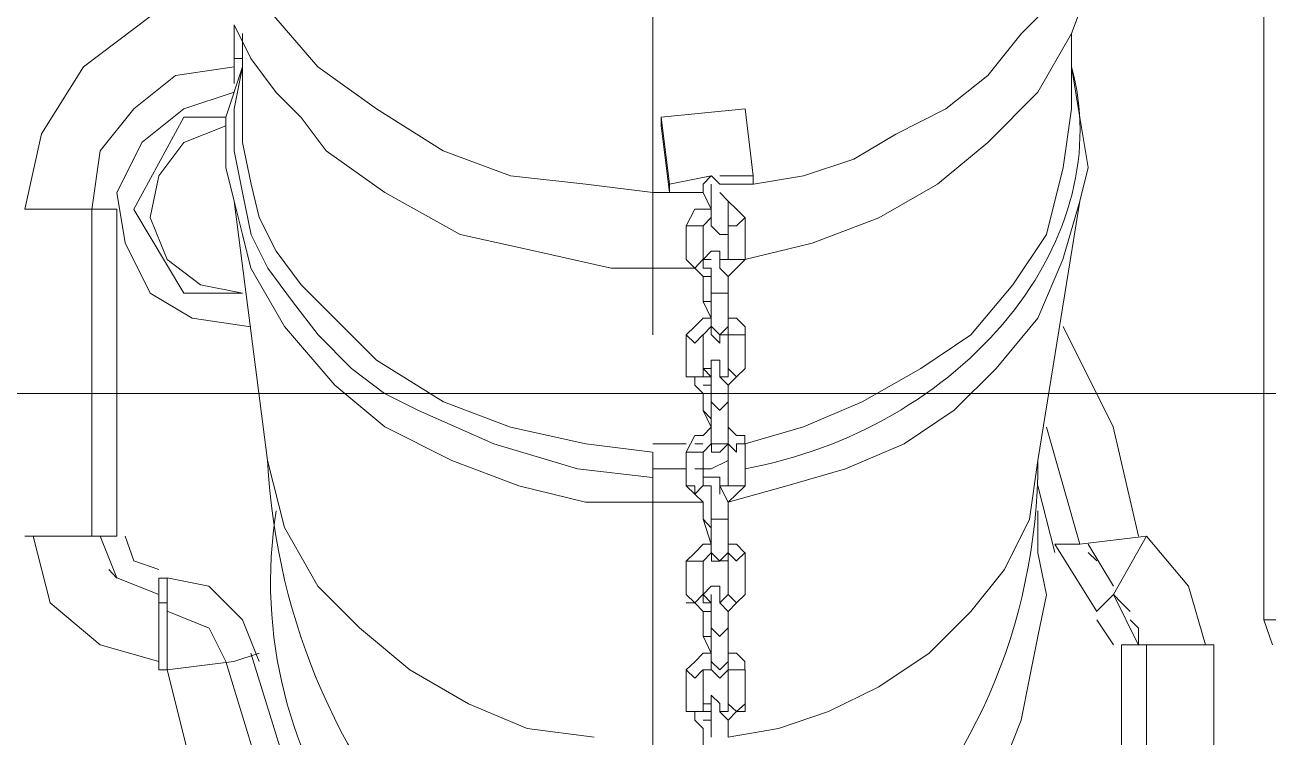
# Model space of a CAD drawing. Header units: inches. Extents: x 16065 to 240872, y 14603 to 37076.
# Drawn here: x 31502.4 to 31606.1, y 19115.4 to 19174.8 of the extents above; entities that cross this region are included whole.
import ezdxf

# ---------------------------------------------------------------- set-up
doc = ezdxf.new("R2010")
doc.units = ezdxf.units.IN
doc.header["$MEASUREMENT"] = 0
doc.layers.add('1', color=3, linetype='Continuous')
doc.layers.add('Dim', color=6, linetype='Continuous', lineweight=13)

# ---------------------------------------------------------------- blocks, each defined once
blk = doc.blocks.new('5')
at = {"layer": '1', "lineweight": 9}
for p, q in [((226.032434, -21.866004), (226.032434, -22.043816)), ((226.019752, -21.994282), (226.017835, -21.999362)), ((226.016555, -21.996816), (226.01403, -21.999366)), ((225.960681, -22.001875), (225.956867, -21.997448)), ((225.947961, -21.998072), (225.942894, -22.001866)), ((225.955592, -22.001242), (225.95432, -21.998692)), ((225.95432, -21.998702), (225.95432, -22.001253)), ((225.95496, -22.005062), (225.95496, -21.999349)), ((226.01403, -21.999366), (226.011487, -22.002528)), ((226.017835, -21.999362), (226.015292, -22.00381)), ((226.017841, -22.005062), (226.017841, -21.999349)), ((225.95496, -22.001244), (225.954315, -22.001244)), ((225.95432, -22.001253), (225.95432, -22.00315)), ((225.95496, -22.001877), (225.95496, -22.001244)), ((225.957508, -22.003814), (225.955592, -22.001242)), ((226.017837, -22.001873), (226.017837, -22.00124)), ((225.942894, -22.001866), (225.939725, -22.006968)), ((225.949879, -22.002526), (225.94671, -22.005056)), ((225.95432, -22.001873), (225.949879, -22.002526)), ((225.953688, -22.005692), (225.95496, -22.001877)), ((225.95496, -22.001873), (225.954315, -22.005056)), ((225.965122, -22.005058), (225.960681, -22.001875)), ((226.018464, -22.005709), (226.017837, -22.001873)), ((226.011487, -22.002528), (226.0083, -22.005058)), ((225.95432, -22.003808), (225.950506, -22.005073)), ((225.959406, -22.005711), (225.957508, -22.003814)), ((226.015292, -22.00381), (226.011497, -22.007604)), ((225.94671, -22.005056), (225.944167, -22.008239)), ((225.950506, -22.005073), (225.947337, -22.007602)), ((225.954315, -22.005056), (225.954315, -22.008239)), ((225.95496, -22.005062), (225.95496, -22.005062)), ((225.95496, -22.007613), (225.95496, -22.005062)), ((225.970189, -22.008241), (225.965122, -22.005058)), ((225.986719, -22.005701), (225.993076, -22.005068)), ((225.993072, -22.005062), (225.993699, -22.010142)), ((226.0083, -22.005058), (226.004504, -22.006976)), ((226.017837, -22.005064), (226.017192, -22.009512)), ((226.017841, -22.005062), (226.017841, -22.005062)), ((225.946708, -22.012681), (225.950504, -22.005703)), ((225.950506, -22.005701), (225.953694, -22.005701)), ((225.953688, -22.009508), (225.953688, -22.005692)), ((225.961304, -22.008241), (225.959406, -22.005711)), ((225.986719, -22.00635), (225.986719, -22.005697)), ((225.987349, -22.010775), (225.986723, -22.005695)), ((226.019108, -22.009504), (226.018464, -22.005709)), ((225.939725, -22.006968), (225.938453, -22.012681)), ((225.953692, -22.00635), (225.950504, -22.007615)), ((225.986723, -22.006344), (225.987349, -22.011403)), ((226.004504, -22.006976), (226.001316, -22.008873)), ((225.947337, -22.007602), (225.94542, -22.011397)), ((225.950504, -22.007615), (225.948606, -22.010145)), ((225.955604, -22.010775), (225.95496, -22.007613)), ((226.011497, -22.007604), (226.007664, -22.010766)), ((225.944167, -22.008239), (225.943522, -22.012687)), ((225.954315, -22.008239), (225.95496, -22.011401)), ((225.965744, -22.011403), (225.961304, -22.008241)), ((225.975293, -22.010138), (225.970189, -22.008241)), ((226.001316, -22.008873), (225.99752, -22.010138)), ((225.953692, -22.00951), (225.954318, -22.012061)), ((226.017192, -22.009512), (226.015939, -22.014593)), ((226.018464, -22.012054), (226.019108, -22.009504)), ((225.948606, -22.010145), (225.947961, -22.013307)), ((225.956231, -22.013305), (225.955604, -22.010775)), ((225.980987, -22.010771), (225.975293, -22.010138)), ((225.986072, -22.011403), (225.980987, -22.010771)), ((225.990517, -22.010138), (225.987347, -22.010771)), ((225.987349, -22.011403), (225.987349, -22.010771)), ((225.989886, -22.010775), (225.989886, -22.010775)), ((225.989886, -22.010775), (225.989886, -22.011407)), ((225.98989, -22.010771), (225.990517, -22.010138)), ((225.990517, -22.010138), (225.990517, -22.010138)), ((225.990517, -22.010138), (225.990517, -22.010138)), ((225.990517, -22.010775), (225.990517, -22.010775)), ((225.990517, -22.010775), (225.990517, -22.010775)), ((225.990517, -22.011395), (225.990517, -22.010783)), ((225.991163, -22.010775), (225.990518, -22.010142)), ((225.993701, -22.010138), (225.991158, -22.010138)), ((225.993701, -22.010775), (225.991158, -22.010775)), ((225.991163, -22.010775), (225.991163, -22.010775)), ((225.991163, -22.010775), (225.991163, -22.010775)), ((225.993701, -22.010138), (225.993701, -22.010138)), ((225.993701, -22.010142), (225.993701, -22.010775)), ((225.99752, -22.010138), (225.993706, -22.010771)), ((226.007664, -22.010766), (226.003223, -22.013317)), ((225.94542, -22.011397), (225.946065, -22.015233)), ((225.95496, -22.011401), (225.955604, -22.014605)), ((225.971475, -22.014586), (225.965744, -22.011403)), ((225.987344, -22.011403), (225.986072, -22.011403)), ((225.989886, -22.011403), (225.987344, -22.011403)), ((225.989886, -22.011407), (225.990513, -22.012672)), ((225.990517, -22.012069), (225.990517, -22.011395)), ((225.990517, -22.011403), (225.990517, -22.011403)), ((225.991163, -22.011403), (225.991163, -22.011403)), ((225.991794, -22.012069), (225.991167, -22.011395)), ((225.943524, -22.012681), (225.938457, -22.012681)), ((225.945422, -22.012681), (225.943524, -22.012681)), ((225.943524, -22.012681), (225.943524, -22.037471)), ((225.945422, -22.037471), (225.945422, -22.012681)), ((225.950506, -22.01903), (225.94671, -22.012685)), ((225.956863, -22.031731), (225.95432, -22.012063)), ((225.95432, -22.012063), (225.954965, -22.014593)), ((225.95432, -22.012063), (225.95432, -22.012063)), ((225.988619, -22.013945), (225.989264, -22.012681)), ((225.989264, -22.012681), (225.990517, -22.012681)), ((225.990517, -22.013313), (225.990517, -22.012069)), ((225.990517, -22.012681), (225.990517, -22.012681)), ((225.991794, -22.012063), (225.99242, -22.012674)), ((225.991794, -22.013313), (225.991794, -22.012069)), ((225.99242, -22.012674), (225.993065, -22.013307)), ((226.015294, -22.031722), (226.018464, -22.012054)), ((226.017185, -22.01649), (226.018475, -22.012063)), ((225.947961, -22.013307), (225.949251, -22.01649)), ((225.957502, -22.015855), (225.956231, -22.013305)), ((225.989886, -22.013945), (225.990513, -22.013313)), ((225.990517, -22.013309), (225.990517, -22.013941)), ((225.990517, -22.013309), (225.990517, -22.013309)), ((225.990517, -22.013945), (225.990517, -22.013313)), ((225.991794, -22.013309), (225.991794, -22.013309)), ((225.991794, -22.013309), (225.991794, -22.016492)), ((225.991794, -22.013309), (225.991794, -22.013309)), ((225.991794, -22.013945), (225.991794, -22.013313)), ((225.991797, -22.013945), (225.991797, -22.013313)), ((225.992427, -22.013941), (225.993072, -22.013309)), ((225.993072, -22.013309), (225.993072, -22.013309)), ((225.993072, -22.013309), (225.993072, -22.016492)), ((225.993072, -22.013309), (225.993072, -22.013309)), ((226.003223, -22.013317), (225.998156, -22.015235)), ((225.954965, -22.014593), (225.955592, -22.017143)), ((225.955604, -22.014605), (225.956876, -22.017135)), ((225.977187, -22.015851), (225.971475, -22.014586)), ((225.988619, -22.016488), (225.988619, -22.013937)), ((225.988619, -22.013945), (225.988619, -22.013945)), ((225.989264, -22.013945), (225.988619, -22.013945)), ((225.989256, -22.013945), (225.989256, -22.013945)), ((225.989256, -22.013945), (225.989883, -22.013945)), ((225.989886, -22.016488), (225.989886, -22.013937)), ((225.990517, -22.013941), (225.991161, -22.014595)), ((225.990517, -22.013945), (225.990517, -22.013945)), ((225.991163, -22.013945), (225.991163, -22.013945)), ((225.991163, -22.014595), (225.99179, -22.014595)), ((225.99179, -22.014595), (225.99179, -22.013941)), ((225.992424, -22.013945), (225.991797, -22.013945)), ((225.992424, -22.013945), (225.992424, -22.013945)), ((226.015939, -22.014593), (226.013396, -22.018408)), ((225.946065, -22.015233), (225.947963, -22.019028)), ((225.998156, -22.015235), (225.99307, -22.016479)), ((225.949251, -22.01649), (225.951775, -22.018408)), ((225.9594, -22.018406), (225.957502, -22.015855)), ((225.982918, -22.017137), (225.977187, -22.015851)), ((225.988619, -22.016488), (225.988619, -22.016488)), ((225.989264, -22.017141), (225.988619, -22.016488)), ((225.989883, -22.016483), (225.989256, -22.017137)), ((225.989256, -22.016488), (225.989256, -22.016488)), ((225.989256, -22.016488), (225.989256, -22.016488)), ((225.990513, -22.015855), (225.989886, -22.016488)), ((225.989886, -22.017137), (225.989886, -22.016483)), ((225.989886, -22.016488), (225.989886, -22.016488)), ((225.989886, -22.016488), (225.989886, -22.016488)), ((225.989886, -22.016488), (225.990513, -22.016488)), ((225.98989, -22.017137), (225.98989, -22.016483)), ((225.990517, -22.015862), (225.990517, -22.015862)), ((225.990517, -22.015862), (225.991161, -22.015862)), ((225.990517, -22.016488), (225.990517, -22.016488)), ((225.990517, -22.016488), (225.990517, -22.016488)), ((225.991161, -22.015862), (225.991161, -22.016494)), ((225.991163, -22.017137), (225.991163, -22.016483)), ((225.991163, -22.016488), (225.991163, -22.016488)), ((225.991794, -22.016488), (225.991167, -22.016488)), ((225.991794, -22.016488), (225.991794, -22.016488)), ((225.991794, -22.016488), (225.991794, -22.016488)), ((225.991801, -22.016488), (225.992427, -22.016488)), ((225.992424, -22.016488), (225.992424, -22.016488)), ((225.992427, -22.016488), (225.993072, -22.016488)), ((225.993072, -22.016488), (225.992427, -22.017141)), ((225.993072, -22.016488), (225.993072, -22.016488)), ((225.993072, -22.016488), (225.993072, -22.016488)), ((226.015287, -22.020938), (226.017185, -22.01649)), ((225.955592, -22.017143), (225.958153, -22.02157)), ((225.956876, -22.017135), (225.958755, -22.019664)), ((225.988611, -22.017137), (225.982918, -22.017137)), ((225.989256, -22.017137), (225.988611, -22.017137)), ((225.989256, -22.017137), (225.989256, -22.017137)), ((225.989256, -22.017137), (225.989256, -22.017137)), ((225.989256, -22.017137), (225.989256, -22.017137)), ((225.98926, -22.017133), (225.989886, -22.017765)), ((225.989886, -22.017137), (225.989886, -22.017137)), ((225.990517, -22.017137), (225.98989, -22.017137)), ((225.990517, -22.017769), (225.990517, -22.017137)), ((225.991163, -22.017137), (225.991163, -22.017137)), ((225.99179, -22.017769), (225.991163, -22.017137)), ((225.992427, -22.017141), (225.991801, -22.017774)), ((225.951775, -22.018408), (225.954963, -22.01904)), ((225.961298, -22.020303), (225.9594, -22.018406)), ((225.989886, -22.017765), (225.990513, -22.017765)), ((225.989886, -22.019669), (225.989886, -22.017771)), ((225.990517, -22.019034), (225.990517, -22.017769)), ((225.99179, -22.019034), (225.99179, -22.017769)), ((226.013396, -22.018408), (226.010209, -22.022202)), ((225.947963, -22.019028), (225.951151, -22.020925)), ((225.95496, -22.01903), (225.9505, -22.01903)), ((225.990517, -22.01903), (225.990517, -22.021581)), ((225.991163, -22.01903), (225.990518, -22.01903)), ((225.991167, -22.01903), (225.991794, -22.01903)), ((225.991794, -22.01903), (225.991794, -22.021581)), ((225.958755, -22.019664), (225.96069, -22.022194)), ((225.965112, -22.024119), (225.961298, -22.020303)), ((225.990513, -22.019669), (225.989886, -22.019669)), ((225.990517, -22.020936), (225.98989, -22.019671)), ((225.951151, -22.020925), (225.955592, -22.021579)), ((225.989264, -22.021568), (225.98989, -22.020936)), ((225.98989, -22.020936), (225.990517, -22.020936)), ((225.991794, -22.020936), (225.99242, -22.020936)), ((225.99242, -22.020936), (225.993065, -22.021568)), ((226.012118, -22.024753), (226.015287, -22.020938)), ((225.958153, -22.02157), (225.961967, -22.026018)), ((225.96069, -22.022194), (225.963214, -22.024745)), ((225.988619, -22.0222), (225.989264, -22.021568)), ((225.988619, -22.025381), (225.988619, -22.022198)), ((225.988619, -22.0222), (225.988619, -22.0222)), ((225.989264, -22.022833), (225.988619, -22.0222)), ((225.989256, -22.022839), (225.989883, -22.022207)), ((225.989886, -22.0222), (225.990513, -22.021568)), ((225.989886, -22.025381), (225.989886, -22.022198)), ((225.990517, -22.021574), (225.990517, -22.021574)), ((225.990517, -22.021574), (225.990517, -22.021574)), ((225.990517, -22.021574), (225.990517, -22.022207)), ((225.990517, -22.021574), (225.990517, -22.021574)), ((225.991163, -22.0222), (225.990518, -22.021568)), ((225.991163, -22.022839), (225.990518, -22.022207)), ((225.991163, -22.021574), (225.991163, -22.021574)), ((225.991794, -22.021574), (225.991167, -22.022207)), ((225.991167, -22.022833), (225.991167, -22.0222)), ((225.991167, -22.0222), (225.991794, -22.0222)), ((225.991794, -22.022207), (225.991794, -22.021574)), ((225.991794, -22.021574), (225.991794, -22.022207)), ((225.991794, -22.0222), (225.991794, -22.0222)), ((225.991794, -22.0222), (225.991794, -22.024751)), ((225.991794, -22.0222), (225.991794, -22.0222)), ((225.991794, -22.0222), (225.991794, -22.0222)), ((225.991794, -22.0222), (225.991794, -22.0222)), ((225.992424, -22.0222), (225.991797, -22.0222)), ((225.992424, -22.0222), (225.992424, -22.0222)), ((225.992427, -22.0222), (225.993072, -22.0222)), ((225.993072, -22.021574), (225.993072, -22.022207)), ((225.993072, -22.021574), (225.993072, -22.021574)), ((225.993072, -22.0222), (225.993072, -22.024751)), ((226.010209, -22.022202), (226.006413, -22.024753)), ((226.021008, -22.029182), (226.017194, -22.021572)), ((225.989256, -22.022839), (225.989256, -22.022839)), ((225.970198, -22.027281), (225.965112, -22.024119)), ((225.990513, -22.024743), (225.990513, -22.02411)), ((225.990513, -22.02411), (225.991158, -22.02411)), ((225.991158, -22.02411), (225.991158, -22.024743)), ((225.963214, -22.024745), (225.965739, -22.026642)), ((225.989886, -22.024743), (225.989886, -22.024743)), ((225.989886, -22.024743), (225.989886, -22.024743)), ((225.990513, -22.025375), (225.989886, -22.024743)), ((225.989886, -22.024743), (225.990513, -22.024743)), ((225.989886, -22.024749), (225.989886, -22.025381)), ((225.990517, -22.024743), (225.990517, -22.024743)), ((225.990517, -22.024743), (225.990517, -22.025375)), ((225.991158, -22.024743), (225.991158, -22.025375)), ((225.991163, -22.025381), (225.991163, -22.024749)), ((225.991794, -22.024743), (225.991794, -22.024743)), ((225.991794, -22.024743), (225.991794, -22.025375)), ((225.991801, -22.024743), (225.992427, -22.025375)), ((225.992427, -22.025375), (225.993072, -22.024743)), ((225.993072, -22.024743), (225.992427, -22.025375)), ((225.993072, -22.024743), (225.993072, -22.024743)), ((226.006413, -22.024753), (226.001954, -22.027283)), ((226.008948, -22.027915), (226.012118, -22.024753)), ((225.961967, -22.026018), (225.965744, -22.02918)), ((225.98926, -22.025383), (225.988615, -22.025383)), ((225.988619, -22.025381), (225.988619, -22.025381)), ((225.989264, -22.025381), (225.988619, -22.025381)), ((225.989256, -22.025381), (225.989256, -22.025381)), ((225.989256, -22.025381), (225.989256, -22.025381)), ((225.989256, -22.025381), (225.989256, -22.025381)), ((225.989256, -22.025381), (225.989256, -22.025381)), ((225.989256, -22.025381), (225.989883, -22.025381)), ((225.98926, -22.026016), (225.98926, -22.025383)), ((225.989886, -22.026648), (225.98926, -22.026016)), ((225.989886, -22.025381), (225.989886, -22.025381)), ((225.989886, -22.02601), (225.990513, -22.02601)), ((225.990517, -22.025381), (225.98989, -22.025381)), ((225.990517, -22.025375), (225.990517, -22.02664)), ((225.990517, -22.025381), (225.990517, -22.025381)), ((225.991158, -22.025375), (225.991803, -22.026007)), ((225.991163, -22.025381), (225.991163, -22.025381)), ((225.991794, -22.025375), (225.991167, -22.025375)), ((225.992427, -22.025375), (225.991801, -22.026007)), ((225.991803, -22.026007), (225.991803, -22.027293)), ((225.965739, -22.026642), (225.9683, -22.027928)), ((225.989886, -22.027924), (225.989886, -22.026638)), ((225.990517, -22.02664), (225.990517, -22.027293)), ((225.9683, -22.027928), (225.974012, -22.030458)), ((225.975284, -22.029199), (225.970198, -22.027281)), ((225.990513, -22.028556), (225.989886, -22.027924)), ((225.990517, -22.029191), (225.98989, -22.027926)), ((225.990517, -22.027285), (225.990517, -22.030468)), ((225.991163, -22.027924), (225.990518, -22.027291)), ((225.991167, -22.027917), (225.991794, -22.027285)), ((225.991794, -22.027285), (225.991794, -22.030468)), ((226.001954, -22.027283), (225.997513, -22.02918)), ((226.005134, -22.030466), (226.008948, -22.027915)), ((225.965744, -22.02918), (225.97083, -22.031731)), ((225.980996, -22.030464), (225.975284, -22.029199)), ((225.988619, -22.031105), (225.989264, -22.029819)), ((225.989264, -22.029819), (225.98989, -22.029819)), ((225.98989, -22.029819), (225.990517, -22.029186)), ((225.990517, -22.029819), (225.990517, -22.029819)), ((225.990517, -22.029819), (225.990517, -22.030472)), ((225.991794, -22.029191), (225.99242, -22.029823)), ((225.991794, -22.029819), (225.991794, -22.029819)), ((225.99242, -22.029823), (225.993065, -22.029823)), ((225.993065, -22.029823), (225.993065, -22.030476)), ((225.997513, -22.02918), (225.993072, -22.030466)), ((226.018471, -22.038063), (226.015928, -22.029188)), ((226.022925, -22.037467), (226.021008, -22.029182)), ((225.974012, -22.030458), (225.980369, -22.032355)), ((225.986063, -22.031096), (225.980996, -22.030464)), ((225.986072, -22.030466), (225.988615, -22.030466)), ((225.989256, -22.030466), (225.989883, -22.030466)), ((225.989886, -22.031105), (225.990513, -22.030472)), ((225.990517, -22.030466), (225.990517, -22.030466)), ((225.990517, -22.030466), (225.990517, -22.030466)), ((225.991163, -22.030466), (225.990518, -22.030466)), ((225.990518, -22.031105), (225.990518, -22.030472)), ((225.991163, -22.030466), (225.991163, -22.030466)), ((225.991167, -22.031098), (225.991794, -22.030466)), ((225.991794, -22.030466), (225.991167, -22.030466)), ((225.991794, -22.030466), (225.991794, -22.030466)), ((225.991794, -22.030466), (225.991794, -22.033649)), ((225.991794, -22.030466), (225.991794, -22.030466)), ((225.991794, -22.030466), (225.991794, -22.030466)), ((225.991794, -22.030466), (225.991794, -22.030466)), ((225.991794, -22.030466), (225.991794, -22.030466)), ((225.991794, -22.030466), (225.991794, -22.030466)), ((225.991794, -22.030466), (225.991794, -22.030466)), ((225.991794, -22.030466), (225.991794, -22.030466)), ((225.992427, -22.031098), (225.991801, -22.030466)), ((225.993072, -22.030466), (225.992427, -22.030466)), ((225.992427, -22.030466), (225.992427, -22.031098)), ((225.993072, -22.030466), (225.993072, -22.030466)), ((225.993072, -22.030466), (225.993072, -22.033649)), ((226.000693, -22.032363), (226.005134, -22.030466)), ((225.958138, -22.036811), (225.956867, -22.031731)), ((225.97083, -22.031731), (225.975916, -22.033649)), ((225.986072, -22.031105), (225.986072, -22.034899)), ((225.988619, -22.033647), (225.988619, -22.031096)), ((225.988619, -22.031105), (225.988619, -22.031105)), ((225.989264, -22.031105), (225.988619, -22.031105)), ((225.989256, -22.031105), (225.989256, -22.031105)), ((225.989256, -22.031105), (225.989883, -22.031105)), ((225.989886, -22.033647), (225.989886, -22.031096)), ((225.990509, -22.032361), (225.991799, -22.031729)), ((225.991163, -22.031105), (225.990518, -22.031105)), ((225.991163, -22.031105), (225.991163, -22.031105)), ((226.014649, -22.03617), (226.015294, -22.031722)), ((225.980369, -22.032355), (225.986063, -22.033008)), ((225.986072, -22.032361), (225.988615, -22.032361)), ((225.989256, -22.032361), (225.990509, -22.032361)), ((225.996253, -22.033649), (226.000693, -22.032363)), ((225.989256, -22.034275), (225.988611, -22.033643)), ((225.989883, -22.033643), (225.989256, -22.034275)), ((225.989886, -22.032993), (225.989886, -22.033647)), ((225.989886, -22.032998), (225.989886, -22.032998)), ((225.989886, -22.032998), (225.990513, -22.032998)), ((225.990517, -22.032998), (225.990517, -22.032998)), ((225.990517, -22.032998), (225.991161, -22.032998)), ((225.991161, -22.032998), (225.991161, -22.033651)), ((225.991163, -22.034275), (225.991163, -22.033643)), ((225.975916, -22.033649), (225.980983, -22.034893)), ((225.988619, -22.033647), (225.988619, -22.033647)), ((225.989264, -22.033647), (225.988619, -22.033647)), ((225.989256, -22.033647), (225.989256, -22.033647)), ((225.989256, -22.033647), (225.989256, -22.033647)), ((225.989256, -22.034275), (225.989256, -22.034275)), ((225.989256, -22.034275), (225.989256, -22.034275)), ((225.989886, -22.034893), (225.98926, -22.034281)), ((225.989264, -22.034279), (225.989264, -22.033647)), ((225.989886, -22.033647), (225.989886, -22.033647)), ((225.989886, -22.033647), (225.989886, -22.033647)), ((225.989886, -22.033647), (225.990513, -22.033647)), ((225.990517, -22.033647), (225.98989, -22.033647)), ((225.990517, -22.033647), (225.990517, -22.033647)), ((225.990517, -22.033647), (225.990517, -22.033647)), ((225.990517, -22.034891), (225.990517, -22.033647)), ((225.990517, -22.033647), (225.990517, -22.033647)), ((225.991161, -22.033651), (225.991788, -22.034895)), ((225.991163, -22.033647), (225.991163, -22.033647)), ((225.991794, -22.033647), (225.991167, -22.033647)), ((225.991794, -22.033647), (225.991794, -22.033647)), ((225.991794, -22.033647), (225.991794, -22.033647)), ((225.991794, -22.034893), (225.996253, -22.033649)), ((225.991801, -22.033647), (225.992427, -22.033647)), ((225.992427, -22.034279), (225.991801, -22.034891)), ((225.992427, -22.033647), (225.993072, -22.033647)), ((225.993072, -22.033647), (225.992427, -22.034279)), ((225.993072, -22.033647), (225.993072, -22.033647)), ((226.016564, -22.03871), (226.015292, -22.033651)), ((225.980983, -22.034893), (225.986072, -22.034893)), ((225.986072, -22.034893), (225.989886, -22.034893)), ((225.986072, -22.034899), (225.986072, -22.053344)), ((225.989886, -22.036168), (225.989886, -22.034882)), ((225.989886, -22.034893), (225.989886, -22.034893)), ((225.990517, -22.036177), (225.990517, -22.034891)), ((225.991788, -22.034895), (225.991788, -22.03616)), ((226.015294, -22.035532), (226.015294, -22.038715)), ((225.990513, -22.036822), (225.989886, -22.036168)), ((225.990517, -22.038063), (225.98989, -22.036166)), ((225.990517, -22.036168), (225.990517, -22.038719)), ((225.991163, -22.036168), (225.990518, -22.036168)), ((225.991167, -22.036168), (225.991794, -22.036168)), ((225.991794, -22.036168), (225.991794, -22.038719)), ((226.012751, -22.039986), (226.014649, -22.03617)), ((225.960681, -22.041259), (225.958138, -22.036811)), ((225.943524, -22.037467), (225.938457, -22.037467)), ((225.939071, -22.037467), (225.94036, -22.042526)), ((225.945422, -22.037467), (225.943524, -22.037467)), ((225.944164, -22.037467), (225.945417, -22.040629)), ((225.946062, -22.037467), (225.946706, -22.039343)), ((225.989264, -22.038717), (225.98989, -22.038063)), ((225.98989, -22.038063), (225.990517, -22.038063)), ((225.990517, -22.038063), (225.990517, -22.038063)), ((225.991794, -22.038063), (225.99242, -22.038063)), ((225.99242, -22.038063), (225.993065, -22.038717)), ((226.016564, -22.038063), (226.019752, -22.043165)), ((226.018469, -22.038057), (226.016571, -22.038057)), ((226.023536, -22.037467), (226.018469, -22.038057)), ((226.019101, -22.038063), (226.021017, -22.041246)), ((226.021012, -22.041894), (226.023536, -22.037467)), ((226.026719, -22.041263), (226.023531, -22.037469)), ((225.988619, -22.039349), (225.989264, -22.038717)), ((225.989886, -22.039349), (225.990513, -22.038717)), ((225.990517, -22.03871), (225.990517, -22.03871)), ((225.990517, -22.03871), (225.990517, -22.03871)), ((225.990517, -22.03871), (225.990517, -22.03871)), ((225.990518, -22.038717), (225.991163, -22.039349)), ((225.990518, -22.039349), (225.990518, -22.038717)), ((225.991163, -22.03871), (225.991163, -22.03871)), ((225.991794, -22.03871), (225.991167, -22.039343)), ((225.991794, -22.03871), (225.991794, -22.03871)), ((225.991794, -22.039343), (225.991794, -22.03871)), ((225.991794, -22.03871), (225.991794, -22.041894)), ((225.991794, -22.03871), (225.991794, -22.03871)), ((225.991794, -22.03871), (225.991794, -22.03871)), ((225.991794, -22.03871), (225.991794, -22.03871)), ((225.991794, -22.03871), (225.991794, -22.03871)), ((225.992424, -22.039349), (225.991797, -22.038717)), ((225.992427, -22.039343), (225.993072, -22.03871)), ((225.993072, -22.03871), (225.993072, -22.03871)), ((225.993072, -22.03871), (225.993072, -22.041894)), ((225.993072, -22.03871), (225.993072, -22.03871)), ((226.015294, -22.038715), (226.015939, -22.041898)), ((226.019101, -22.03871), (226.019746, -22.039343)), ((225.94481, -22.039988), (225.945418, -22.040641)), ((225.946706, -22.039343), (225.948604, -22.039996)), ((225.988619, -22.041891), (225.988619, -22.039341)), ((225.988619, -22.039349), (225.988619, -22.039349)), ((225.989264, -22.039349), (225.988619, -22.039349)), ((225.989256, -22.039349), (225.989256, -22.039349)), ((225.989256, -22.039349), (225.989883, -22.039349)), ((225.989886, -22.041891), (225.989886, -22.039341)), ((225.991163, -22.039349), (225.990518, -22.039349)), ((225.991163, -22.039349), (225.991163, -22.039349)), ((225.991167, -22.039343), (225.991794, -22.039343)), ((225.992424, -22.039349), (225.992424, -22.039349)), ((226.010209, -22.043169), (226.012751, -22.039986)), ((226.019748, -22.039988), (226.019748, -22.039988)), ((225.945417, -22.040629), (225.948604, -22.041894)), ((225.948608, -22.042511), (225.948608, -22.040635)), ((225.948608, -22.040635), (225.949253, -22.040635)), ((225.952413, -22.041263), (225.949244, -22.040631)), ((225.949246, -22.040635), (225.949246, -22.042511)), ((226.020378, -22.040635), (226.020378, -22.040635)), ((225.954956, -22.043814), (225.952413, -22.041263)), ((225.963832, -22.044421), (225.960681, -22.041259)), ((225.988619, -22.041891), (225.988619, -22.041891)), ((225.989264, -22.042524), (225.988619, -22.041891)), ((225.989883, -22.041887), (225.989256, -22.04252)), ((225.989256, -22.041891), (225.989256, -22.041891)), ((225.989256, -22.041891), (225.989256, -22.041891)), ((225.990513, -22.041259), (225.989886, -22.041891)), ((225.989886, -22.04252), (225.989886, -22.041887)), ((225.989886, -22.041891), (225.989886, -22.041891)), ((225.989886, -22.041891), (225.989886, -22.041891)), ((225.989886, -22.041891), (225.990513, -22.042524)), ((225.98989, -22.04252), (225.98989, -22.041887)), ((225.990517, -22.041253), (225.990517, -22.041253)), ((225.990517, -22.041253), (225.991161, -22.041253)), ((225.990517, -22.041891), (225.990517, -22.041891)), ((225.990517, -22.041891), (225.990517, -22.042524)), ((225.991161, -22.041253), (225.991161, -22.041885)), ((225.991163, -22.04252), (225.991163, -22.041887)), ((225.991163, -22.041891), (225.991163, -22.041891)), ((225.991794, -22.041891), (225.991167, -22.042524)), ((225.991794, -22.041891), (225.991794, -22.041891)), ((225.991794, -22.041891), (225.991794, -22.041891)), ((225.991801, -22.041891), (225.992427, -22.042524)), ((225.992427, -22.042524), (225.993072, -22.041891)), ((225.993072, -22.041891), (225.992427, -22.042524)), ((225.993072, -22.041891), (225.993072, -22.041891)), ((226.015939, -22.041898), (226.015294, -22.04506)), ((226.019741, -22.043179), (226.021012, -22.041894)), ((226.021631, -22.042515), (226.021023, -22.041883)), ((226.021023, -22.041883), (226.022921, -22.04572)), ((226.02799, -22.045711), (226.026719, -22.041263)), ((225.94036, -22.042526), (225.944156, -22.045709)), ((225.948608, -22.047592), (225.948608, -22.042511)), ((225.948608, -22.04252), (225.949253, -22.04252)), ((225.949246, -22.042511), (225.949246, -22.047592)), ((225.989256, -22.04252), (225.988611, -22.04252)), ((225.989256, -22.04252), (225.989256, -22.04252)), ((225.989256, -22.04252), (225.989256, -22.04252)), ((225.989256, -22.04252), (225.989256, -22.04252)), ((225.98926, -22.042515), (225.989886, -22.043169)), ((225.990517, -22.04252), (225.98989, -22.04252)), ((225.990517, -22.04252), (225.990517, -22.04252)), ((225.990517, -22.042524), (225.990517, -22.043177)), ((225.991163, -22.04252), (225.991163, -22.04252)), ((225.99179, -22.043173), (225.991163, -22.04252)), ((225.992427, -22.042524), (225.991801, -22.043177)), ((226.022276, -22.043169), (226.021631, -22.042515)), ((225.95242, -22.044425), (225.949251, -22.04316)), ((225.956227, -22.046976), (225.954956, -22.043814)), ((225.989886, -22.045062), (225.989886, -22.043165)), ((225.989886, -22.043169), (225.990513, -22.043169)), ((225.990517, -22.043177), (225.990517, -22.044421)), ((225.99179, -22.044417), (225.99179, -22.043173)), ((226.007039, -22.046331), (226.010209, -22.043169)), ((226.021017, -22.045711), (226.019746, -22.043814)), ((226.022925, -22.044425), (226.02228, -22.043814)), ((226.033079, -22.045703), (226.032434, -22.043806)), ((226.032434, -22.043806), (226.140412, -22.043806)), ((225.953692, -22.046976), (225.95242, -22.044425)), ((225.967646, -22.047604), (225.963832, -22.044421)), ((225.990517, -22.044423), (225.990517, -22.046974)), ((225.991163, -22.045062), (225.990518, -22.04443)), ((225.991167, -22.045056), (225.991794, -22.044423)), ((225.991794, -22.044423), (225.991794, -22.046974)), ((226.022925, -22.045711), (226.022925, -22.044425)), ((225.944156, -22.045709), (225.948615, -22.046974)), ((225.990513, -22.045062), (225.989886, -22.045062)), ((225.990517, -22.046339), (225.98989, -22.045053)), ((226.015294, -22.04506), (226.014649, -22.048222)), ((226.021626, -22.045711), (226.023542, -22.045711)), ((226.021629, -22.068562), (226.021629, -22.045711)), ((226.023536, -22.068562), (226.023536, -22.045711)), ((226.023542, -22.045711), (226.028627, -22.045711)), ((226.028627, -22.045711), (226.028627, -22.068562)), ((225.956227, -22.046339), (225.954311, -22.046972)), ((225.955599, -22.046339), (225.958142, -22.054582)), ((225.989264, -22.046982), (225.98989, -22.046329)), ((225.98989, -22.046329), (225.990517, -22.046329)), ((225.991794, -22.046339), (225.99242, -22.046339)), ((225.99242, -22.046339), (225.993065, -22.046972)), ((226.003225, -22.048882), (226.007039, -22.046331)), ((225.948608, -22.047594), (225.949253, -22.047594)), ((225.954311, -22.046972), (225.949244, -22.047604)), ((225.949246, -22.047594), (225.951162, -22.055225)), ((225.956235, -22.055239), (225.953692, -22.046976)), ((225.972105, -22.050176), (225.967646, -22.047604)), ((225.988619, -22.047594), (225.989264, -22.046982)), ((225.988619, -22.047594), (225.988619, -22.047594)), ((225.989264, -22.048226), (225.988619, -22.047594)), ((225.988619, -22.050764), (225.988619, -22.047602)), ((225.989256, -22.048222), (225.989883, -22.047589)), ((225.989886, -22.047594), (225.990513, -22.047594)), ((225.989886, -22.050764), (225.989886, -22.047602)), ((225.990517, -22.046976), (225.990517, -22.046976)), ((225.990517, -22.046976), (225.990517, -22.046976)), ((225.990517, -22.047587), (225.990517, -22.046976)), ((225.990517, -22.046976), (225.990517, -22.047587)), ((225.991163, -22.047594), (225.990518, -22.046982)), ((225.991163, -22.048222), (225.990518, -22.047589)), ((225.991163, -22.046976), (225.991163, -22.046976)), ((225.991167, -22.047587), (225.991794, -22.046976)), ((225.991167, -22.048226), (225.991794, -22.047594)), ((225.991794, -22.046976), (225.991794, -22.047587)), ((225.991794, -22.047594), (225.991794, -22.047594)), ((225.991794, -22.047594), (225.991794, -22.050165)), ((225.991794, -22.047594), (225.991794, -22.047594)), ((225.991794, -22.047594), (225.991794, -22.047594)), ((225.991794, -22.047594), (225.991794, -22.047594)), ((225.991794, -22.047594), (225.991794, -22.047594)), ((225.992424, -22.047594), (225.991797, -22.047594)), ((225.992424, -22.047594), (225.992424, -22.047594)), ((225.992427, -22.047594), (225.993072, -22.047594)), ((225.993065, -22.046972), (225.993065, -22.047604)), ((225.993072, -22.047594), (225.993072, -22.047594)), ((225.993072, -22.047594), (225.993072, -22.050165)), ((225.989256, -22.048222), (225.989256, -22.048222)), ((225.991163, -22.048222), (225.991163, -22.048222)), ((226.014649, -22.048222), (226.014023, -22.051405)), ((225.990513, -22.050168), (225.990513, -22.049514)), ((225.990517, -22.049508), (225.991161, -22.050161)), ((225.999411, -22.050758), (226.003225, -22.048882)), ((225.976546, -22.052052), (225.972105, -22.050176)), ((225.989886, -22.050168), (225.989886, -22.050168)), ((225.989886, -22.050168), (225.989886, -22.050168)), ((225.989886, -22.050168), (225.990513, -22.050168)), ((225.989886, -22.050174), (225.989886, -22.050764)), ((225.990517, -22.050168), (225.990517, -22.050168)), ((225.990517, -22.050168), (225.990517, -22.050758)), ((225.991161, -22.050161), (225.991161, -22.050773)), ((225.991163, -22.050764), (225.991163, -22.050174)), ((225.991794, -22.050168), (225.991794, -22.050168)), ((225.991794, -22.050168), (225.991794, -22.050758)), ((225.991801, -22.050168), (225.992427, -22.050758)), ((225.993072, -22.050168), (225.992427, -22.050758)), ((225.993072, -22.050758), (225.993072, -22.050168)), ((225.98926, -22.050766), (225.988615, -22.050766)), ((225.988619, -22.050764), (225.988619, -22.050764)), ((225.989264, -22.050764), (225.988619, -22.050764)), ((225.989256, -22.050764), (225.989256, -22.050764)), ((225.989256, -22.050764), (225.989256, -22.050764)), ((225.989256, -22.050764), (225.989256, -22.050764)), ((225.989256, -22.050764), (225.989256, -22.050764)), ((225.989256, -22.050764), (225.989883, -22.050764)), ((225.98926, -22.05142), (225.98926, -22.050766)), ((225.989886, -22.052052), (225.98926, -22.05142)), ((225.989886, -22.050764), (225.989886, -22.050764)), ((225.989886, -22.050764), (225.990513, -22.050764)), ((225.989886, -22.051413), (225.990513, -22.051413)), ((225.990517, -22.050764), (225.98989, -22.050764)), ((225.990517, -22.050758), (225.990517, -22.052044)), ((225.990517, -22.050764), (225.990517, -22.050764)), ((225.991161, -22.050773), (225.991788, -22.051405)), ((225.991163, -22.050764), (225.991163, -22.050764)), ((225.991794, -22.050758), (225.991167, -22.050758)), ((225.991788, -22.051405), (225.991788, -22.052691)), ((225.992427, -22.050758), (225.991801, -22.051411)), ((225.992427, -22.050758), (225.993072, -22.050758)), ((225.995615, -22.052044), (225.999411, -22.050758)), ((226.014023, -22.051405), (226.012751, -22.054588)), ((225.981631, -22.052706), (225.976546, -22.052052)), ((225.989886, -22.053338), (225.989886, -22.052052)), ((225.990517, -22.052044), (225.990517, -22.052697)), ((225.991801, -22.052697), (225.995615, -22.052044))]:
    blk.add_line(p, q, dxfattribs=at)
at = {"layer": '1', "color": 53, "lineweight": 0, "true_color": 0xece94f}
for p, q in [((225.986072, -22.0222), (225.986072, -21.93457)), ((225.903514, -22.026648), (226.191847, -22.026648))]:
    blk.add_line(p, q, dxfattribs=at)
at = {"layer": '1', "lineweight": 9}
for centre, major_axis, ratio, start_param, end_param in [((225.990978, -22.01002), (0.02653, 0.009199), 0.790588, 4.521051, 6.233276), ((225.996107, -22.029033), (0, 0.044978), 0.874097, 1.630806, 2.443385), ((225.980578, -22.03165), (0, 0.039711), 0.874097, 3.782253, 4.710669), ((225.983569, -22.040933), (0, 0.030297), 0.874097, 1.391552, 3.236241)]:
    blk.add_ellipse(centre, major_axis=major_axis, ratio=ratio, start_param=start_param, end_param=end_param, dxfattribs=at)

msp = doc.modelspace()

# ---------------------------------------------------------------- linework, layer by layer
msp.add_open_spline([(19700.7453, 21216.29254), (20897.07389, 20708.05365), (22824.48941, 19850.93499), (26868.44058, 18287.01634), (30516.36333, 17530.31409), (35462.14712, 17530.31409), (39099.37122, 17545.28939), (41523.6453, 17530.19254)], degree=3, knots=[0, 0, 0, 0, 3.550687011, 7.088547091, 10.454405696, 13.763203424, 20.37636341, 20.37636341, 20.37636341, 20.37636341])

# ---------------------------------------------------------------- block references
at = {"layer": 'Dim', "xscale": 1100, "yscale": 1100, "zscale": 1100}
msp.add_blockref('5', (-217029.94002, 43373.34849), dxfattribs=at)

doc.saveas('drawing.dxf')
